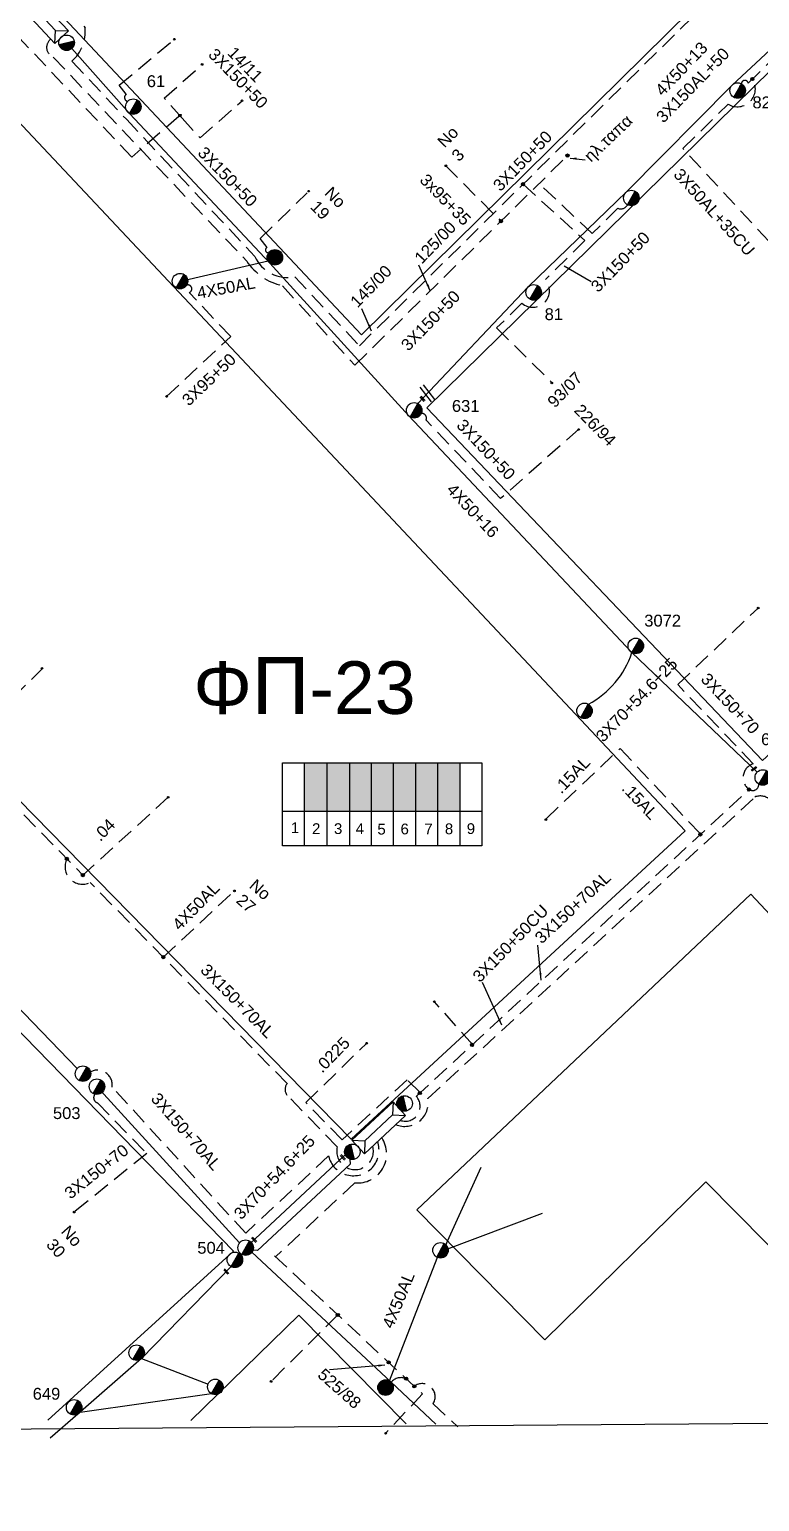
# Model space of a CAD drawing. Header units: millimetres. Extents: x 1421 to 13344, y 800 to 1949.
# Drawn here: x 12294.2 to 12405.3, y 862.3 to 1086.3 of the extents above; entities that cross this region are included whole.
import ezdxf

# ---------------------------------------------------------------- set-up
doc = ezdxf.new("R2010")
doc.units = ezdxf.units.MM
doc.linetypes.add('DASHED', pattern=[19.05, 12.7, -6.35])
for name, color, linetype in [('Pillar OTE', 7, 'Continuous'), ('Άγνωστα', 7, 'Continuous'), ('Γυμνά εναέρια ΧΤ (3Φ)   4x16CU', 7, 'Continuous'), ('Γυμνά εναέρια ΧΤ (3Φ)   4x50CU', 7, 'Continuous'), ('Γυμνά εναέρια ΧΤ και ΦΟΠ (3Φ)   4x50+16AL', 7, 'Continuous'), ('Εναέρια παροχή ΧΤ 4x25', 7, 'SYN_LINE'), ('Επιγραφές - Σχήματα', 7, 'Continuous'), ('Καλωδια Χ.Τ 3x95+35', 7, 'DASHED'), ('Καλωδια Χ.Τ. 3x50+35', 7, 'Continuous'), ('Καλωδια ΧΤ  3X95+50', 7, 'Continuous'), ('Καλώδια ΧΤ   15AL', 7, 'DASHED'), ('Καλώδια ΧΤ   3x150+50CU', 7, 'DASHED'), ('Καλώδια ΧΤ   3x150+70AL', 7, 'DASHED'), ('Μηχανική τομή', 7, 'Continuous'), ('Στύλος Ξύλινος', 7, 'Continuous'), ('Στύλος Ξύλινος @ 1', 7, 'Continuous'), ('Στύλος ΦΜ', 7, 'Continuous'), ('Στύλος ΦΜ @ 1', 7, 'Continuous'), ('Συνδέσεις', 7, 'Continuous'), ('Συνεστραμμένα ΧΤ   3x70+54.6+25 AL', 7, 'SYN_LINE'), ('Τομή', 7, 'Continuous'), ('Υποσταθμός εναέριος 2 στύλων', 7, 'Continuous'), ('Υποσταθμός πόλεως', 7, 'Continuous'), ('Υπόβαθρο ΔΕΗ', 7, 'Continuous'), ('Υπόγεια Καλώδια Δικτύου ΧΤ   .04', 7, 'DASHED'), ('Υπόγεια Καλώδια Δικτύου ΧΤ   .15', 7, 'DASHED'), ('Υπόγεια καλώδια Παροχών ΧΤ   .0225', 7, 'DASHED'), ('Υπόγεια καλώδια Παροχών ΧΤ   4x50AL', 7, 'DASHED')]:
    doc.layers.add(name, color=color, linetype=linetype)
doc.styles.get("Standard").update_dxf_attribs({"font": 'ARIAL.TTF'})
doc.linetypes.add('SYN_LINE', pattern='A,0.5,-0.0001,["/\\/\\/\\/",Standard,S=0.1,R=0,X=0,Y=-0.05],-0.25', length=0.7501)
doc.dimstyles.new('ISO-25', dxfattribs={"dimtxt": 2.5, "dimasz": 2.5, "dimexe": 1.25, "dimexo": 0.625, "dimtad": 1, "dimtxsty": 'Standard', "dimcen": 2.5, "dimadec": 0, "dimazin": 0, "dimtfac": 1, "dimtmove": 0, "dimatfit": 3, "dimfxl": 1, "dimarcsym": 0})

# ---------------------------------------------------------------- blocks, each defined once
blk = doc.blocks.new('ΥΠΑΡΧΩΝ ΤΣΙΜΕΝΤΕΝΙΟΣ ΣΤΥΛΟΣ')
at = {"layer": 'Στύλος ΦΜ'}
blk.add_hatch(color=7, dxfattribs=at).paths.add_polyline_path([(-1.29, -2.28, 0.574793), (2.62, 0, 0.268822), (1.3, 2.27)])
at = {"layer": 'Στύλος ΦΜ', "color": 7}
blk.add_line((-1.29, -2.28), (1.3, 2.27), dxfattribs=at)
blk.add_circle((0, 0), 2.62, dxfattribs=at)
at = {"layer": 'Στύλος ΦΜ', "flags": 4}
for tag, p in [('ΑΡΙΘΜΟΣ', (-4.68, 8.05)), ('ΤΥΠΟΣ', (-4.91, 3.03))]:
    blk.add_attdef(tag, p, '', height=4, dxfattribs=at)
blk = doc.blocks.new('ΥΠΟΣΤΑΘΜΟΣ ΕΝΑΕΡΙΟΣ ΕΠΙ 2 ΣΤΥΛΩΝ')
at = {"layer": 'Υποσταθμός εναέριος 2 στύλων', "linetype": 'Continuous'}
for points in [[(-11.97, -2.11, 0.574793), (-8.45, -0.07, 0.268822), (-9.64, 1.98)], [(9.68, -2.15, 0.574793), (13.19, -0.1, 0.268822), (12.01, 1.95)]]:
    blk.add_hatch(color=256, dxfattribs=at).paths.add_polyline_path(points)
for p, q in [((-11.97, -2.11), (-9.64, 1.98)), ((9.68, -2.15), (12.01, 1.95))]:
    blk.add_line(p, q, dxfattribs=at)
for centre in [(-10.81, -0.07), (10.84, -0.1)]:
    blk.add_circle(centre, 2.36, dxfattribs=at)
at = {"layer": 'Υποσταθμός πόλεως', "linetype": 'Continuous', "ltscale": 40}
blk.add_lwpolyline([(-8.57, 2.82), (8.57, 2.82), (8.57, -2.82), (-8.57, -2.82)], close=True, dxfattribs=at)
for points in [[(-5.75, 0), (-8.57, 2.82)], [(-8.57, -2.82), (-5.75, 0)], [(-5.75, 0), (5.75, 0)], [(5.75, 0), (8.57, 2.82)], [(8.57, -2.82), (5.75, 0)]]:
    blk.add_lwpolyline(points, dxfattribs=at)
at = {"layer": 'Υποσταθμός εναέριος 2 στύλων', "ltscale": 40, "flags": 1}
for tag, p in [('ΜΕΤΑΣΧΗΜΑΤΙΣΜΟΣ', (14.09, 2.51)), ('ΙΣΧΥΣ', (14.07, -0.28)), ('ΑΡΙΘΜΟΣ', (14.19, -3))]:
    blk.add_attdef(tag, p, '', height=1.8, dxfattribs=at)
blk = doc.blocks.new('_ΣΥΝΔΕΣΗ')
at = {"layer": 'Συνδέσεις', "linetype": 'SYN_LINE', "ltscale": 40}
blk.add_hatch(color=256, dxfattribs=at).paths.add_polyline_path([(0.5, -0.01, 1), (-0.5, -0.01, 1)])
at = {"layer": 'Συνδέσεις'}
blk.add_circle((0, -0.01), 0.5, dxfattribs=at)
blk = doc.blocks.new('ΜΗΧΑΝΙΚΗ ΤΟΜΗ')
at = {"layer": 'Μηχανική τομή', "ltscale": 40}
for p, q in [((-1.89, 0.78), (1.89, 0.78)), ((1.89, 0), (-1.89, 0))]:
    blk.add_line(p, q, dxfattribs=at)
blk = doc.blocks.new('ΥΠΑΡΧΩΝ ΞΥΛΙΝΟΣ ΣΤΥΛΟΣ')
at = {"layer": 'Στύλος Ξύλινος'}
h = blk.add_hatch(color=7, dxfattribs=at)
h.paths.add_polyline_path([(-2.62, 0, 0.270008), (-1.29, -2.28), (1.3, 2.27, 0.576266)])
h.paths.add_polyline_path([(-1.29, -2.28, 0.574793), (2.62, 0, 0.268822), (1.3, 2.27)])
at = {"layer": 'Στύλος Ξύλινος', "color": 7}
blk.add_line((-1.29, -2.28), (1.3, 2.27), dxfattribs=at)
blk.add_circle((0, 0), 2.62, dxfattribs=at)
at = {"layer": 'Στύλος Ξύλινος', "flags": 4}
for tag, p in [('ΑΡΙΘΜΟΣ', (-4.91, 8.6)), ('ΤΥΠΟΣ', (-4.85, 3.39))]:
    blk.add_attdef(tag, p, '', height=4, dxfattribs=at)
blk = doc.blocks.new('TSONTA XT1')
at = {"ltscale": 40}
h = blk.add_hatch(color=256, dxfattribs=at)
h.dxf.hatch_style = 1
h.paths.add_polyline_path([(596, 2487.7), (597.1, 2488.8), (596, 2489.9), (594.9, 2488.8)])
blk.add_lwpolyline([(594.9, 2488.8), (596, 2489.9), (597.1, 2488.8), (596, 2487.7)], close=True, dxfattribs=at)
blk = doc.blocks.new('ΤΟΜΗ')
at = {"layer": 'Τομή', "ltscale": 40}
for p, q in [((-5.68, 0), (5.68, 0)), ((5.68, -2.33), (-5.68, -2.33))]:
    blk.add_line(p, q, dxfattribs=at)

msp = doc.modelspace()

# ---------------------------------------------------------------- hatches: boundary and pattern name
at = {"layer": 'Καλώδια ΧΤ   3x150+50CU', "linetype": 'DASHED', "ltscale": 0.2}
h = msp.add_hatch(color=62, dxfattribs=at)
h.dxf.hatch_style = 1
h.paths.add_polyline_path([(12339.48733, 974.70873), (12336.04745, 974.70895), (12336.04699, 967.34836), (12339.48687, 967.34502)])
h = msp.add_hatch(color=173, dxfattribs=at)
h.dxf.hatch_style = 1
h.paths.add_polyline_path([(12342.9269, 974.70852), (12339.48733, 974.70873), (12339.48687, 967.34502), (12342.92643, 967.34167)])
h = msp.add_hatch(color=5, dxfattribs=at)
h.dxf.hatch_style = 1
h.paths.add_polyline_path([(12346.22445, 974.70831), (12342.9269, 974.70852), (12342.92643, 967.34167), (12346.22399, 967.33847)])
h = msp.add_hatch(color=151, dxfattribs=at)
h.dxf.hatch_style = 1
h.paths.add_polyline_path([(12349.61045, 974.7081), (12346.22445, 974.70831), (12346.22399, 967.33847), (12349.60999, 967.33518)])
h = msp.add_hatch(color=30, dxfattribs=at)
h.dxf.hatch_style = 1
h.paths.add_polyline_path([(12353.00709, 974.70788), (12349.61045, 974.7081), (12349.60999, 967.33518), (12353.00663, 967.33189)])
h = msp.add_hatch(color=1, dxfattribs=at)
h.dxf.hatch_style = 1
h.paths.add_polyline_path([(12356.34414, 974.70768), (12353.00709, 974.70788), (12353.00663, 967.33189), (12356.34368, 967.32864)])
h = msp.add_hatch(color=6, dxfattribs=at)
h.dxf.hatch_style = 1
h.paths.add_polyline_path([(12359.73252, 974.70746), (12356.34414, 974.70768), (12356.34368, 967.32864), (12359.73206, 967.32535)])

# ---------------------------------------------------------------- linework, layer by layer
at = {"layer": 'Pillar OTE', "ltscale": 40}
for points in [[(12332.71875, 962.06887), (12332.71954, 974.70915), (12363.05262, 974.70726), (12363.05183, 962.0395), (12332.71875, 962.0698)], [(12336.04666, 962.06647), (12336.04745, 974.70895)], [(12339.48654, 962.06304), (12339.48733, 974.70873)], [(12342.9261, 962.0596), (12342.9269, 974.70852)], [(12346.22366, 962.05631), (12346.22445, 974.70831)], [(12349.60966, 962.05293), (12349.61045, 974.7081)], [(12353.0063, 962.04954), (12353.00709, 974.70788)], [(12356.34335, 962.0462), (12356.34414, 974.70768)], [(12359.73173, 962.04282), (12359.73252, 974.70746)], [(12332.71908, 967.35159), (12363.05216, 967.32213)]]:
    msp.add_lwpolyline(points, dxfattribs=at)
at = {"layer": 'Άγνωστα', "color": 5, "linetype": 'DASHED', "ltscale": 0.2}
for points in [[(12309.15095, 1075.31453, -0.665589993), (12308.93604, 1076.39727), (12307.86118, 1077.77855), (12316.23578, 1084.77023)], [(12330.60959, 1052.28861, -0.845984126), (12330.35073, 1053.09137), (12329.28988, 1054.46121), (12329.28988, 1054.46121), (12329.28988, 1054.46121), (12336.43892, 1061.3853)]]:
    msp.add_lwpolyline(points, format="xyb", dxfattribs=at)
at = {"layer": 'Άγνωστα', "color": 173, "linetype": 'DASHED', "ltscale": 0.2}
for points in [[(12317.43395, 1072.78599), (12314.71358, 1075.80879), (12320.47381, 1080.93593)], [(12317.43395, 1072.78599), (12320.17148, 1069.74413), (12326.54905, 1075.40402)]]:
    msp.add_lwpolyline(points, dxfattribs=at)
at = {"layer": 'Άγνωστα', "color": 1, "linetype": 'DASHED', "ltscale": 0.2}
msp.add_lwpolyline([(12283.67223, 976.65188), (12296.22664, 989.07859)], dxfattribs=at)
at = {"layer": 'Άγνωστα', "color": 6, "linetype": 'DASHED', "ltscale": 0.2}
msp.add_lwpolyline([(12361.60738, 931.84218), (12355.82102, 938.33899)], dxfattribs=at)
at = {"layer": 'Άγνωστα', "color": 30}
for points in [[(12357.39292, 900.87507), (12357.82993, 901.92359), (12362.92633, 913.19288)], [(12357.28455, 900.56148), (12372.27293, 906.20324)]]:
    msp.add_lwpolyline(points, dxfattribs=at)
at = {"layer": 'Άγνωστα', "color": 30, "linetype": 'SYN_LINE', "ltscale": 20}
msp.add_lwpolyline([(12348.97081, 880.66752), (12356.58348, 900.25574)], dxfattribs=at)
at = {"layer": 'Γυμνά εναέρια ΧΤ (3Φ)   4x16CU', "color": 62, "linetype": 'SYN_LINE', "ltscale": 8}
msp.add_lwpolyline([(12311.26892, 884.04975), (12321.37514, 880.17688)], dxfattribs=at)
at = {"layer": 'Γυμνά εναέρια ΧΤ (3Φ)   4x50CU', "color": 5, "linetype": 'Continuous', "ltscale": 0.2}
msp.add_lwpolyline([(12330.53009, 1050.99024), (12317.82772, 1048.07908)], dxfattribs=at)
at = {"layer": 'Γυμνά εναέρια ΧΤ (3Φ)   4x50CU', "color": 62, "linetype": 'Continuous', "ltscale": 0.2}
msp.add_lwpolyline([(12301.94415, 875.9325), (12321.89388, 878.73096)], dxfattribs=at)
at = {"layer": 'Γυμνά εναέρια ΧΤ και ΦΟΠ (3Φ)   4x50+16AL', "color": 30, "linetype": 'Continuous', "ltscale": 0.2}
msp.add_lwpolyline([(12353.31717, 1029.33412), (12370.09702, 1047.09801), (12385.03917, 1061.54118), (12401.09527, 1077.78211), (12432.17815, 1106.72928)], dxfattribs=at)
at = {"layer": 'Γυμνά εναέρια ΧΤ και ΦΟΠ (3Φ)   4x50+16AL', "color": 5, "linetype": 'Continuous', "ltscale": 0.2}
for points in [[(12300.65823, 1083.37091), (12309.42326, 1073.47831), (12330.76077, 1050.7051), (12351.86092, 1027.51912), (12385.86739, 991.45053), (12404.92211, 973.27779)], [(12328.05409, 900.24109), (12349.23615, 880.45994), (12356.05642, 874.09075)]]:
    msp.add_lwpolyline(points, dxfattribs=at)
at = {"layer": 'Γυμνά εναέρια ΧΤ και ΦΟΠ (3Φ)   4x50+16AL', "color": 151, "linetype": 'Continuous', "ltscale": 0.2}
msp.add_lwpolyline([(12301.46748, 928.18308), (12270.42585, 960.33194), (12220.66283, 1011.84385), (12219.14303, 1013.91365), (12208.89913, 1022.99849)], dxfattribs=at)
at = {"layer": 'Γυμνά εναέρια ΧΤ και ΦΟΠ (3Φ)   4x50+16AL', "color": 62, "linetype": 'Continuous', "ltscale": 0.2}
msp.add_lwpolyline([(12324.87582, 898.05305), (12311.26892, 884.04975), (12301.56715, 875.60431), (12297.34596, 871.92975)], dxfattribs=at)
at = {"layer": 'Καλωδια Χ.Τ 3x95+35', "color": 30, "linetype": 'DASHED', "ltscale": 0.2}
for points in [[(12357.55854, 1065.52103), (12365.94434, 1057.10027)], [(12341.11276, 890.70772), (12330.95957, 880.55838)]]:
    msp.add_lwpolyline(points, dxfattribs=at)
at = {"layer": 'Καλωδια Χ.Τ. 3x50+35', "color": 30, "linetype": 'DASHED', "ltscale": 0.2}
msp.add_lwpolyline([(12406.71518, 1054.03207), (12393.60708, 1068.1268)], dxfattribs=at)
at = {"layer": 'Καλωδια ΧΤ  3X95+50', "color": 5, "linetype": 'DASHED', "ltscale": 0.2}
msp.add_lwpolyline([(12315.0731, 1030.43158), (12324.82907, 1039.52775), (12324.82907, 1039.52775), (12318.51102, 1046.24581, 1.027132759), (12318.11377, 1047.34705)], format="xyb", dxfattribs=at)
at = {"layer": 'Καλώδια ΧΤ   15AL', "color": 6, "ltscale": 0.2}
msp.add_lwpolyline([(12372.80239, 966.17652), (12384.05012, 976.86981), (12384.05012, 976.86981), (12396.31224, 963.83137)], dxfattribs=at)
at = {"layer": 'Καλώδια ΧΤ   3x150+50CU', "color": 1, "linetype": 'DASHED', "ltscale": 0.2}
for points in [[(12295.40194, 1092.55029, -0.696204639), (12297.25228, 1092.32068), (12302.68833, 1086.52564, -0.231952963), (12300.66754, 1081.4281), (12308.95148, 1072.58677), (12328.49177, 1051.73171, 0.353306853), (12334.56115, 1048.6364), (12344.39748, 1038.15048), (12395.78055, 1088.82955), (12385.03224, 1099.67738)], [(12369.30468, 1062.71642), (12378.7229, 1054.13064), (12372.69134, 1048.20643, -0.929041081), (12369.13802, 1044.60152), (12365.27677, 1040.84358), (12373.71176, 1032.51534)]]:
    msp.add_lwpolyline(points, format="xyb", dxfattribs=at)
at = {"layer": 'Καλώδια ΧΤ   3x150+50CU', "color": 173, "linetype": 'DASHED', "ltscale": 0.2}
msp.add_lwpolyline([(12316.9277, 1073.01973), (12309.7673, 1066.84304), (12292.64421, 1084.99655)], dxfattribs=at)
at = {"layer": 'Καλώδια ΧΤ   3x150+50CU', "color": 30, "linetype": 'DASHED', "ltscale": 0.2}
for points in [[(12297.46716, 1084.79, 0.59462401), (12297.82017, 1082.05638), (12327.25319, 1051.02081, 0.193008063), (12332.6852, 1047.27843), (12343.70674, 1035.16736), (12376.06012, 1067.07746)], [(12393.60708, 1068.1268), (12400.49846, 1074.89553, 0.799045342), (12404.19616, 1078.7152)], [(12385.18402, 1059.58922, -0.400402376), (12383.74039, 1059.05883), (12379.82897, 1055.21703), (12371.72114, 1062.79793)], [(12352.74877, 879.84128, -0.847040471), (12355.60883, 877.17037), (12359.36009, 873.66722)]]:
    msp.add_lwpolyline(points, format="xyb", dxfattribs=at)
at = {"layer": 'Καλώδια ΧΤ   3x150+50CU', "color": 5, "linetype": 'DASHED', "ltscale": 0.2}
msp.add_lwpolyline([(12377.78873, 1025.43495), (12365.89097, 1014.89799), (12365.89097, 1014.89799), (12365.89097, 1014.89799), (12354.55104, 1026.81317, 0.56697626), (12353.81673, 1027.85435)], format="xyb", dxfattribs=at)
at = {"layer": 'Καλώδια ΧΤ   3x150+50CU', "color": 173, "linetype": 'DASHED', "ltscale": 0.2}
msp.add_lwpolyline([(12349.93132, 919.6488, 0.593293818), (12354.80595, 923.60741), (12404.58195, 969.4884, -0.293736201), (12406.86895, 969.07449), (12426.39847, 948.34071), (12448.52547, 926.88038, 0.213008599), (12452.59158, 922.93678), (12470.78941, 903.27472, 0.430554621), (12472.45622, 902.74152)], format="xyb", dxfattribs=at)
at = {"layer": 'Καλώδια ΧΤ   3x150+50CU', "color": 30, "linetype": 'DASHED', "ltscale": 0.2}
msp.add_arc((12350.73195, 879.21449), 1.94642, 66.4713839, 140.2178593, dxfattribs=at)
at = {"layer": 'Καλώδια ΧΤ   3x150+70AL', "color": 30, "linetype": 'DASHED', "ltscale": 0.2}
for points in [[(12402.52933, 1077.98718, -0.94311259), (12403.55096, 1078.08149), (12409.39734, 1083.82382), (12409.39734, 1083.82382), (12422.8789, 1071.10054)], [(12347.79981, 917.67104, -0.631094406), (12343.72348, 910.79264), (12331.64202, 899.53929)]]:
    msp.add_lwpolyline(points, format="xyb", dxfattribs=at)
at = {"layer": 'Καλώδια ΧΤ   3x150+70AL', "color": 6, "linetype": 'DASHED', "ltscale": 0.2}
for points in [[(12403.70592, 970.64648, -0.629677653), (12404.32971, 974.52077), (12392.83502, 986.59858), (12405.04805, 998.22197)], [(12350.63411, 920.30089, 0.781426158), (12353.04603, 923.95077), (12403.70592, 970.64648, 0.630957674), (12405.15586, 971.46268)]]:
    msp.add_lwpolyline(points, format="xyb", dxfattribs=at)
at = {"layer": 'Καλώδια ΧΤ   3x150+70AL', "color": 1, "linetype": 'DASHED', "ltscale": 0.2}
msp.add_lwpolyline([(12346.42592, 916.33791, -1.298273677), (12341.03996, 916.2782), (12333.3679, 924.14905, -0.331914663), (12333.41314, 925.89487), (12303.43913, 956.48118, -0.716242037), (12299.90187, 960.09071)], format="xyb", dxfattribs=at)
at = {"layer": 'Καλώδια ΧΤ   3x150+70AL', "color": 151, "linetype": 'DASHED', "ltscale": 0.2}
msp.add_lwpolyline([(12347.16412, 917.0812, -1.059455331), (12339.70994, 914.88137), (12327.10278, 903.13836), (12306.79026, 925.36713, 0.613295364), (12303.48887, 927.66785)], format="xyb", dxfattribs=at)
at = {"layer": 'Καλώδια ΧΤ   3x150+70AL', "color": 62, "linetype": 'DASHED', "ltscale": 0.2}
msp.add_lwpolyline([(12304.19268, 924.28813, 0.553865635), (12304.54911, 922.95779), (12312.04574, 915.26002), (12301.00926, 906.34591)], format="xyb", dxfattribs=at)
at = {"layer": 'Καλώδια ΧΤ   3x150+70AL', "color": 30, "linetype": 'DASHED', "ltscale": 0.2}
msp.add_lwpolyline([(12331.50152, 899.6833), (12353.99048, 878.6817), (12348.37903, 872.67284)], dxfattribs=at)
at = {"layer": 'Συνεστραμμένα ΧΤ   3x70+54.6+25 AL', "color": 62, "linetype": 'SYN_LINE', "ltscale": 20}
for points in [[(12326.18469, 901.67247), (12304.47427, 925.43101)], [(12342.25464, 915.04651), (12327.09779, 900.92857)]]:
    msp.add_lwpolyline(points, dxfattribs=at)
at = {"layer": 'Συνεστραμμένα ΧΤ   3x70+54.6+25 AL', "color": 5, "linetype": 'SYN_LINE', "ltscale": 20}
msp.add_lwpolyline([(12342.93479, 914.40808), (12343.00636, 913.64017), (12328.9046, 900.505), (12327.60334, 900.56513)], dxfattribs=at)
at = {"layer": 'Συνεστραμμένα ΧΤ   3x70+54.6+25 AL', "color": 5, "linetype": 'SYN_LINE', "ltscale": 8}
msp.add_arc((12372.7934, 995.78672), 13.77432, 297.8773982, 341.6510815, dxfattribs=at)
at = {"layer": 'Υπόβαθρο ΔΕΗ'}
for points in [[(10840.03143, 862.30832), (12828.1383, 877.43934), (12848.3754, 1876.73506)], [(12354.66071, 1028.70401), (12464.9436, 1137.02424), (12520.66817, 1080.60935), (12405.74941, 975.02366), (12354.66071, 1028.70401)], [(12394.76777, 1089.16397), (12344.70918, 1039.79124), (12294.79869, 1092.99784)], [(12343.13332, 917.46183), (12393.97198, 964.32233), (12283.54092, 1081.7448), (12232.27627, 1030.58346), (12343.13332, 917.46183)], [(12256.13546, 873.52058), (12165.21285, 964.43534), (12215.00747, 1013.5861), (12325.23768, 900.39832), (12297.00524, 874.69301)], [(12429.3623, 878.34824), (12453.60101, 901.65281), (12403.93823, 954.69734), (12353.14684, 906.68077), (12372.61462, 886.90502), (12397.09513, 910.96228), (12429.3623, 878.34824)], [(12318.77664, 874.65885), (12335.16932, 890.66005), (12351.5047, 874.11566)]]:
    msp.add_lwpolyline(points, dxfattribs=at)
at = {"layer": 'Υπόγεια Καλώδια Δικτύου ΧΤ   .04', "color": 1, "ltscale": 0.2}
msp.add_lwpolyline([(12315.31193, 969.45251), (12302.33153, 957.61141)], dxfattribs=at)
at = {"layer": 'Υπόγεια Καλώδια Δικτύου ΧΤ   .15', "color": 1, "linetype": 'DASHED', "ltscale": 0.2}
msp.add_lwpolyline([(12256.02091, 1004.86806), (12302.33153, 957.61141)], dxfattribs=at)
at = {"layer": 'Υπόγεια καλώδια Παροχών ΧΤ   .0225', "color": 6, "ltscale": 0.2}
msp.add_lwpolyline([(12353.66304, 924.51949), (12351.64919, 926.47078), (12341.75798, 917.35356), (12341.75798, 917.35356), (12341.75798, 917.35356), (12336.25384, 923.00031), (12345.6, 932.11631)], dxfattribs=at)
at = {"layer": 'Υπόγεια καλώδια Παροχών ΧΤ   4x50AL', "color": 1, "ltscale": 0.2}
msp.add_lwpolyline([(12314.56319, 945.12988), (12325.30252, 955.12339)], dxfattribs=at)

# ---------------------------------------------------------------- block references
at = {"layer": 'Μηχανική τομή'}
for p, xscale, yscale, zscale, rotation in [((12353.95212, 1030.00631), 0.2500000000001928, 0.2500000000001928, 0.2500000000001928, 312.6268794242704), ((12404.51015, 973.70598), 0.2499999999999681, 0.2499999999999681, 0.2499999999999681, 36.11407878704492), ((12341.81437, 914.61186), 0.2500000000001928, 0.2500000000001928, 0.2500000000001928, 312.6268794242704), ((12328.31878, 902.06429), 0.2500000000001928, 0.2500000000001928, 0.2500000000001928, 312.6268794242704), ((12324.07486, 897.22876), 0.2500000000001928, 0.2500000000001928, 0.2500000000001928, 312.6268794242704)]:
    msp.add_blockref('ΜΗΧΑΝΙΚΗ ΤΟΜΗ', p, dxfattribs=dict(at, xscale=xscale, yscale=yscale, zscale=zscale, rotation=rotation))
at = {"layer": 'Στύλος Ξύλινος @ 1', "ltscale": 40, "xscale": 0.4499999999998181, "yscale": 0.4499999999998181, "zscale": 0.4499999999998181}
for p in [(12331.5499, 1051.57941), (12348.38525, 879.64563)]:
    msp.add_blockref('ΥΠΑΡΧΩΝ ΞΥΛΙΝΟΣ ΣΤΥΛΟΣ', p, dxfattribs=at)
at = {"layer": 'Στύλος ΦΜ @ 1', "ltscale": 40}
ref = msp.add_blockref('ΥΠΑΡΧΩΝ ΤΣΙΜΕΝΤΕΝΙΟΣ ΣΤΥΛΟΣ', (12310.00429, 1074.50278), dxfattribs=dict(at, xscale=0.4499999999998181, yscale=0.4499999999998181, zscale=0.4499999999998181))
ref.add_attrib('ΤΥΠΟΣ', '61', (12312.05561, 1077.48558), dxfattribs={"layer": 'Στύλος ΦΜ', "height": 1.8, "flags": 4})
ref = msp.add_blockref('ΥΠΑΡΧΩΝ ΤΣΙΜΕΝΤΕΝΙΟΣ ΣΤΥΛΟΣ', (12401.94376, 1076.96529), dxfattribs=dict(at, xscale=0.4499999999998181, yscale=0.4499999999998181, zscale=0.4499999999998181))
ref.add_attrib('ΤΥΠΟΣ', '82', (12404.20425, 1074.26311), dxfattribs={"layer": 'Στύλος ΦΜ', "height": 1.8, "flags": 4})
at = {"layer": 'Στύλος ΦΜ @ 1', "ltscale": 40, "xscale": 0.4499999999998181, "yscale": 0.4499999999998181, "zscale": 0.4499999999998181}
for p in [(12385.76505, 1060.61369), (12317.11623, 1047.97319), (12378.64656, 982.59011), (12302.34306, 927.39537), (12327.09779, 900.92857), (12356.73972, 900.53509), (12310.50773, 884.94849), (12322.47492, 879.75543)]:
    msp.add_blockref('ΥΠΑΡΧΩΝ ΤΣΙΜΕΝΤΕΝΙΟΣ ΣΤΥΛΟΣ', p, dxfattribs=at)
at = {"layer": 'Στύλος ΦΜ @ 1', "ltscale": 40}
ref = msp.add_blockref('ΥΠΑΡΧΩΝ ΤΣΙΜΕΝΤΕΝΙΟΣ ΣΤΥΛΟΣ', (12370.91749, 1046.25305), dxfattribs=dict(at, xscale=0.4499999999998181, yscale=0.4499999999998181, zscale=0.4499999999998181))
ref.add_attrib('ΤΥΠΟΣ', '81', (12372.58508, 1042.03926), dxfattribs={"layer": 'Στύλος ΦΜ', "height": 1.8, "flags": 4})
ref = msp.add_blockref('ΥΠΑΡΧΩΝ ΤΣΙΜΕΝΤΕΝΙΟΣ ΣΤΥΛΟΣ', (12352.73161, 1028.31223), dxfattribs=dict(at, xscale=0.4499999999998181, yscale=0.4499999999998181, zscale=0.4499999999998181))
ref.add_attrib('ΤΥΠΟΣ', '631', (12358.47663, 1028.0811), dxfattribs={"layer": 'Στύλος ΦΜ', "height": 1.8, "flags": 4})
ref = msp.add_blockref('ΥΠΑΡΧΩΝ ΤΣΙΜΕΝΤΕΝΙΟΣ ΣΤΥΛΟΣ', (12386.44842, 992.475), dxfattribs=dict(at, xscale=0.4499999999998181, yscale=0.4499999999998181, zscale=0.4499999999998181))
ref.add_attrib('ΤΥΠΟΣ', '3072', (12387.73993, 995.42557), dxfattribs={"layer": 'Στύλος ΦΜ', "height": 1.8, "flags": 4})
ref = msp.add_blockref('ΥΠΑΡΧΩΝ ΤΣΙΜΕΝΤΕΝΙΟΣ ΣΤΥΛΟΣ', (12405.77441, 972.46494), dxfattribs=dict(at, xscale=0.4499999999998181, yscale=0.4499999999998181, zscale=0.4499999999998181))
ref.add_attrib('ΤΥΠΟΣ', '66', (12405.51072, 977.38101), dxfattribs={"layer": 'Στύλος ΦΜ', "height": 1.8, "flags": 4})
ref = msp.add_blockref('ΥΠΑΡΧΩΝ ΤΣΙΜΕΝΤΕΝΙΟΣ ΣΤΥΛΟΣ', (12304.47201, 925.4323), dxfattribs=dict(at, xscale=0.4499999999998181, yscale=0.4499999999998181, zscale=0.4499999999998181))
ref.add_attrib('ΤΥΠΟΣ', '503', (12297.78239, 920.50083), dxfattribs={"layer": 'Στύλος ΦΜ', "height": 1.8, "flags": 4})
ref = msp.add_blockref('ΥΠΑΡΧΩΝ ΤΣΙΜΕΝΤΕΝΙΟΣ ΣΤΥΛΟΣ', (12325.45912, 899.07623), dxfattribs=dict(at, xscale=0.4499999999998181, yscale=0.4499999999998181, zscale=0.4499999999998181))
ref.add_attrib('ΤΥΠΟΣ', '504', (12319.7433, 900.01215), dxfattribs={"layer": 'Στύλος ΦΜ', "height": 1.8, "flags": 4})
ref = msp.add_blockref('ΥΠΑΡΧΩΝ ΤΣΙΜΕΝΤΕΝΙΟΣ ΣΤΥΛΟΣ', (12300.99996, 876.63651), dxfattribs=dict(at, xscale=0.4499999999998181, yscale=0.4499999999998181, zscale=0.4499999999998181))
ref.add_attrib('ΤΥΠΟΣ', '649', (12294.70013, 877.8056), dxfattribs={"layer": 'Στύλος ΦΜ', "height": 1.8, "flags": 4})
at = {"layer": 'Συνδέσεις'}
for p, xscale, yscale, zscale in [((12316.23578, 1084.77023), 0.25, 0.25, 0.25), ((12320.47381, 1080.93593), 0.25, 0.25, 0.25), ((12402.53198, 1077.56548), 0.4777242751394019, 0.4777242751394019, 0.4777242751394019), ((12404.19616, 1078.7152), 0.4777242751394019, 0.4777242751394019, 0.4777242751394019), ((12326.54905, 1075.40402), 0.25, 0.25, 0.25), ((12376.06012, 1067.07746), 0.4777242751394019, 0.4777242751394019, 0.4777242751394019), ((12357.55854, 1065.52103), 0.25, 0.25, 0.25), ((12336.69711, 1061.65778), 0.25, 0.25, 0.25), ((12369.30468, 1062.71642), 0.4777242751394019, 0.4777242751394019, 0.4777242751394019), ((12365.94434, 1057.10027), 0.4777242751394019, 0.4777242751394019, 0.4777242751394019), ((12373.67339, 1032.48136), 0.25, 0.25, 0.25), ((12315.0731, 1030.43158), 0.25, 0.25, 0.25), ((12377.75036, 1025.40097), 0.25, 0.25, 0.25), ((12405.07212, 998.24488), 0.25, 0.25, 0.25), ((12296.10523, 989.05519), 0.25, 0.25, 0.25), ((12403.68849, 970.63042), 0.4777242751394019, 0.4777242751394019, 0.4777242751394019), ((12315.31193, 969.45251), 0.25, 0.25, 0.25), ((12372.77328, 966.05804), 0.25, 0.25, 0.25), ((12396.27241, 963.79465), 0.4777242751394019, 0.4777242751394019, 0.4777242751394019), ((12299.90187, 960.09071), 0.4777242751394019, 0.4777242751394019, 0.4777242751394019), ((12302.33153, 957.61141), 0.4777242751394019, 0.4777242751394019, 0.4777242751394019), ((12325.3899, 955.21644), 0.25, 0.25, 0.25), ((12314.56648, 945.13295), 0.4777242751394019, 0.4777242751394019, 0.4777242751394019), ((12355.8096, 938.35181), 0.25, 0.25, 0.25), ((12345.50851, 932.0349), 0.25, 0.25, 0.25), ((12361.54446, 931.78418), 0.4777242751394019, 0.4777242751394019, 0.4777242751394019), ((12353.59739, 924.45899), 0.4777242751394019, 0.4777242751394019, 0.4777242751394019), ((12301.00926, 906.34591), 0.25, 0.25, 0.25), ((12341.11276, 890.70772), 0.4777242751394019, 0.4777242751394019, 0.4777242751394019), ((12348.84628, 883.48568), 0.4777242751394019, 0.4777242751394019, 0.4777242751394019), ((12330.97728, 880.57735), 0.25, 0.25, 0.25), ((12351.50897, 880.99908), 0.4777242751394019, 0.4777242751394019, 0.4777242751394019), ((12352.74877, 879.84128), 0.4777242751394019, 0.4777242751394019, 0.4777242751394019), ((12348.39674, 872.69181), 0.25, 0.25, 0.25)]:
    msp.add_blockref('_ΣΥΝΔΕΣΗ', p, dxfattribs=dict(at, xscale=xscale, yscale=yscale, zscale=zscale))
at = {"layer": 'Συνδέσεις', "xscale": 0.2, "yscale": 0.2, "zscale": 0.2, "rotation": 311.985637272083}
msp.add_blockref('TSONTA XT1', (11867.37373, 828.79576), dxfattribs=at)
at = {"layer": 'Τομή', "xscale": 0.2499999999999669, "yscale": 0.2499999999999669, "zscale": 0.2499999999999669, "rotation": 308.1680509152084}
msp.add_blockref('ΤΟΜΗ', (12354.96604, 1031.07969), dxfattribs=at)
at = {"layer": 'Υποσταθμός εναέριος 2 στύλων'}
for p, xscale, yscale, zscale, rotation in [((12296.17787, 1088.21261), 0.4999999999999998, 0.4999999999999998, 0.4999999999999998, 313.2781674101927), ((12347.34059, 919.16525), 0.4999999999999999, 0.4999999999999999, 0.4999999999999999, 222.8571681956899)]:
    msp.add_blockref('ΥΠΟΣΤΑΘΜΟΣ ΕΝΑΕΡΙΟΣ ΕΠΙ 2 ΣΤΥΛΩΝ', p, dxfattribs=dict(at, xscale=xscale, yscale=yscale, zscale=zscale, rotation=rotation))

# ---------------------------------------------------------------- texts
at = {"ltscale": 30, "char_height": 1.63441, "width": 11.2572904, "attachment_point": 1}
for s, insert in [('1', (12333.96491, 965.63019)), ('2', (12337.20338, 965.49673)), ('3', (12340.53396, 965.49673)), ('4', (12343.83747, 965.49673)), ('5', (12347.14098, 965.41555)), ('6', (12350.66111, 965.44261)), ('7', (12354.28956, 965.44261)), ('8', (12357.40351, 965.46967)), ('9', (12360.7341, 965.49673))]:
    msp.add_mtext(s, dxfattribs=dict(at, insert=insert))
at = {"layer": 'Άγνωστα', "color": 7, "char_height": 1.8, "attachment_point": 1}
for s, gutter_width, insert, rotation in [('4X50+13', 12.5, (12389.23065, 1077.23362), 46.2596131), ('3X150+50', 12.5, (12322.57795, 1083.56142), 314.3568019), ('14/11', 12.5, (12325.48713, 1083.81206), 314.3568019), ('3X150AL+50', 12.5, (12389.37056, 1073.17374), 45.8272142), ('3X150+50', 12.5, (12364.5552, 1062.75138), 45.8272142), ('3X150+50', 12.5, (12320.96883, 1068.61281), 314.3568019), ('3x95+35', 12.5, (12354.74027, 1064.47734), 314.3568019), ('3X50AL+35CU', 12.5, (12393.40694, 1065.31233), 312.2172662), ('125/00', 12.5, (12352.60848, 1051.73609), 45.8272142), ('3X150+50', 12.5, (12379.43058, 1047.3936), 45.8272142), ('145/00', 12.5, (12342.83387, 1045.06439), 45.8272142), ('3X150+50', 12.5, (12350.55901, 1038.46982), 45.8272142), ('3X95+50', 12.5, (12317.22038, 1030.16261), 43.6844914), ('93/07', 12.5, (12372.83052, 1029.82923), 45.8272142), ('226/94', 12.5, (12378.23037, 1029.45556), 314.3568019), ('3X150+50', 12.5, (12360.3618, 1027.16706), 313.3761487), ('4X50+16', 12.5, (12358.84469, 1017.37203), 313.2360939), ('3X70+54.6+25', 12.5, (12380.2057, 978.96015), 46.0651584), ('3X150+70', 12.5, (12397.52859, 988.53618), 313.2173988), ('3X150+50CU', 12.5, (12361.45548, 942.41459), 45.8045248), ('3X150+70', 12.5, (12299.3205, 909.63158), 38.4594787), ('3X70+54.6+25', 12.5, (12325.12539, 906.31178), 46.3785577), ('525/88', 1.64257, (12339.09619, 882.72212), 318.5468195)]:
    msp.add_mtext_dynamic_manual_height_columns(s, width=1.8, gutter_width=gutter_width, heights=[0.04535], dxfattribs=dict(at, insert=insert, rotation=rotation))
at = {"layer": 'Άγνωστα', "color": 7}
note = msp.add_mtext_dynamic_manual_height_columns('No ', width=1.8, gutter_width=1.65118, heights=[0.04535, 0], dxfattribs=dict(at, insert=(12353.69049, 1066.90739), char_height=1.8, attachment_point=1, rotation=45.8272142))
for column, words in zip(note.columns.linked_columns, ['3']):
    column.text = words
note = msp.add_mtext_dynamic_manual_height_columns('No ', width=1.8, gutter_width=1.60512, heights=[0.04535, 0], dxfattribs=dict(at, insert=(12337.87175, 1064.9376), char_height=1.8, attachment_point=1, rotation=314.3568019))
for column, words in zip(note.columns.linked_columns, ['19']):
    column.text = words
note = msp.add_mtext_dynamic_manual_height_columns('No ', width=1.8, gutter_width=1.64257, heights=[0.04535, 0], dxfattribs=dict(at, insert=(12326.12092, 959.43085), char_height=1.8, attachment_point=1, rotation=318.5468195))
for column, words in zip(note.columns.linked_columns, ['27']):
    column.text = words
note = msp.add_mtext_dynamic_manual_height_columns('No ', width=1.8, gutter_width=1.8812, heights=[0.04535, 0], dxfattribs=dict(at, insert=(12297.80353, 907.26249), char_height=1.8, attachment_point=1, rotation=311.4810139))
for column, words in zip(note.columns.linked_columns, ['30']):
    column.text = words
at = {"layer": 'Εναέρια παροχή ΧΤ 4x25', "color": 7, "insert": (12378.3836, 1067.25989), "char_height": 1.8, "attachment_point": 1, "rotation": 43.7186035}
msp.add_mtext_dynamic_manual_height_columns('ηλ.ταπα', width=1.8, gutter_width=12.5, heights=[0.04535], dxfattribs=at)
at = {"layer": 'Καλώδια ΧΤ   15AL', "color": 7, "char_height": 1.8, "attachment_point": 1}
for insert, rotation in [((12373.81837, 971.12504), 46.0651584), ((12385.5013, 971.91946), 313.2173988)]:
    msp.add_mtext_dynamic_manual_height_columns('.15AL', width=1.8, gutter_width=12.5, heights=[0.04535], dxfattribs=dict(at, insert=insert, rotation=rotation))
at = {"layer": 'Καλώδια ΧΤ   3x150+70AL', "color": 7, "char_height": 1.8, "attachment_point": 1}
for insert, rotation in [((12370.89602, 948.36967), 42.9146929), ((12321.36915, 944.29815), 314.6936202), ((12313.9207, 924.6996), 311.1190467)]:
    msp.add_mtext_dynamic_manual_height_columns('3X150+70AL', width=1.8, gutter_width=12.5, heights=[0.04535], dxfattribs=dict(at, insert=insert, rotation=rotation))
at = {"layer": 'Υπόβαθρο ΔΕΗ', "insert": (12319.13872, 990.79511), "char_height": 8, "attachment_point": 1}
msp.add_mtext_dynamic_manual_height_columns('Φ{\\H1.0833x;Π}-23', width=84.657329, gutter_width=12.5, heights=[0], dxfattribs=at)
at = {"layer": 'Υπόγεια Καλώδια Δικτύου ΧΤ   .04', "color": 7, "insert": (12303.70128, 963.86271), "char_height": 1.8, "attachment_point": 1, "rotation": 45.8045248}
msp.add_mtext_dynamic_manual_height_columns('.04', width=1.8, gutter_width=12.5, heights=[0.04535], dxfattribs=at)
at = {"layer": 'Υπόγεια καλώδια Παροχών ΧΤ   .0225', "color": 7, "insert": (12337.43842, 928.6449), "char_height": 1.8, "attachment_point": 1, "rotation": 45.8045248}
msp.add_mtext_dynamic_manual_height_columns('.0225', width=1.8, gutter_width=12.5, heights=[0.04535], dxfattribs=at)
at = {"layer": 'Υπόγεια καλώδια Παροχών ΧΤ   4x50AL', "color": 7, "char_height": 1.8, "attachment_point": 1}
for insert, rotation in [((12319.55625, 1047.03359), 10.5251093), ((12315.75872, 950.32055), 45.8045248), ((12347.80047, 889.17658), 67.6759768)]:
    msp.add_mtext_dynamic_manual_height_columns('4X50AL', width=1.8, gutter_width=12.5, heights=[0.04535], dxfattribs=dict(at, insert=insert, rotation=rotation))

# ---------------------------------------------------------------- leaders
at = {"layer": 'Επιγραφές - Σχήματα', "ltscale": 40}
for points in [[(12376.45733, 1066.70066), (12378.7457, 1066.41591)], [(12355.1931, 1046.49634), (12353.44576, 1050.38117)], [(12375.53979, 1050.27966), (12379.66647, 1047.92587)], [(12346.25833, 1040.38146), (12344.76071, 1043.76237)], [(12372.04332, 941.64787), (12371.55236, 946.96925)], [(12366.07085, 934.78203), (12363.14333, 941.25257)], [(12348.26937, 883.06088), (12339.87493, 882.33442)]]:
    msp.add_leader(points, dimstyle='ISO-25', override={"dimasz": 1, "dimtad": 0}, dxfattribs=at)

doc.saveas('drawing.dxf')
